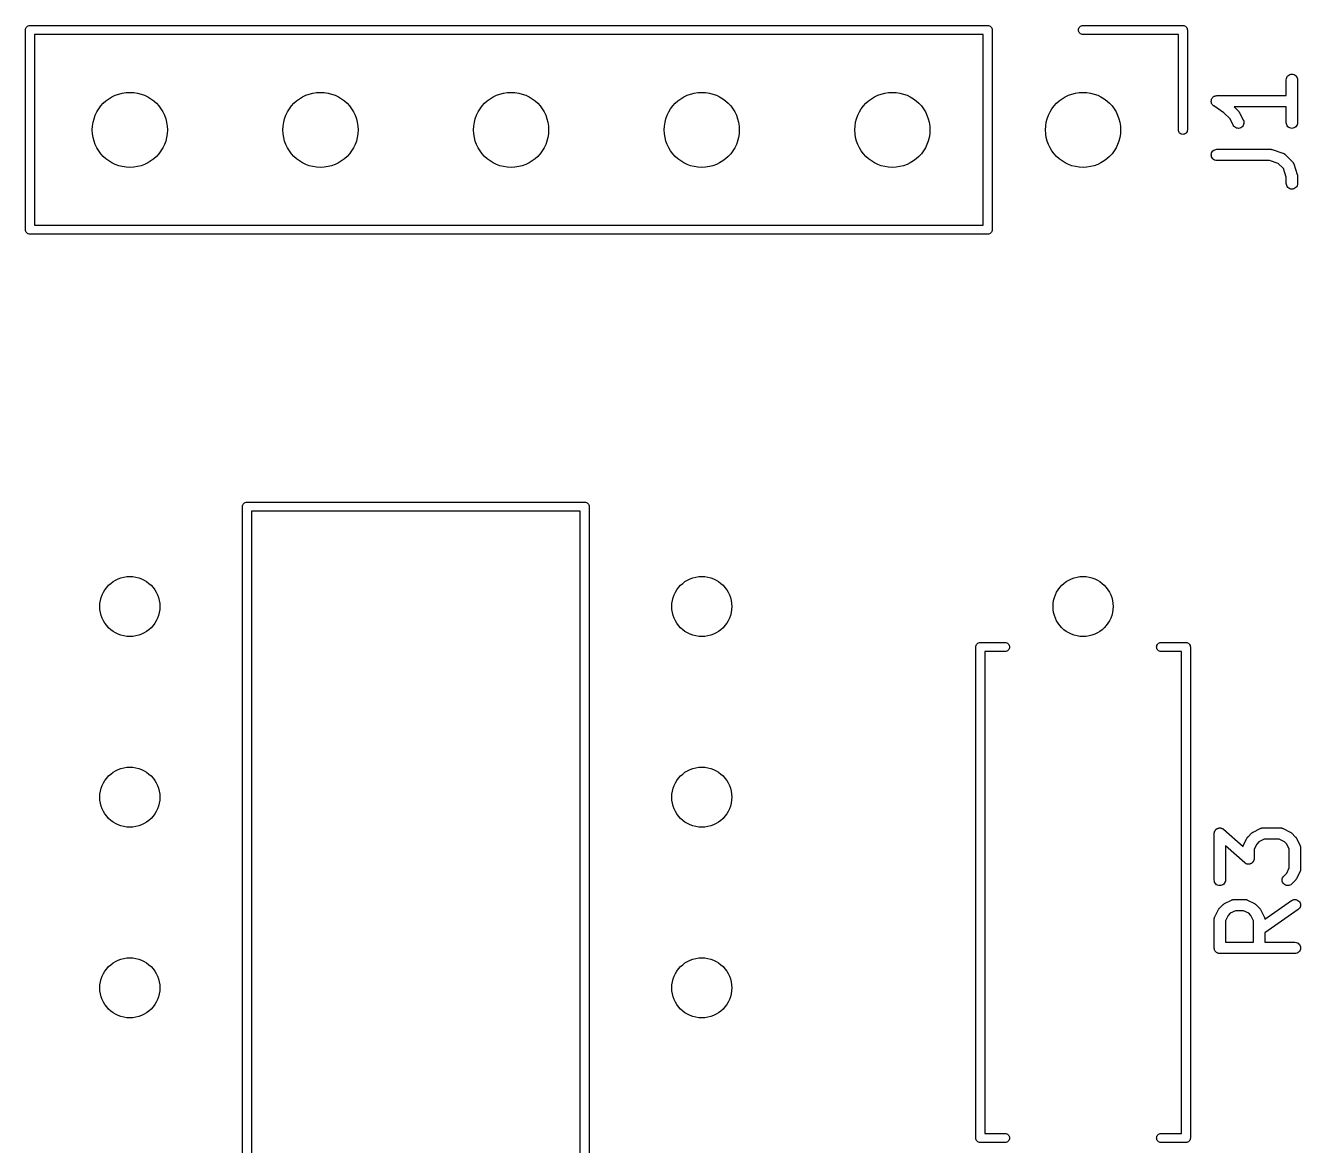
# Model space of a CAD drawing. Extents: x 93.9 to 128.9, y -118.8 to -92.
# Drawn here: x 93.86 to 110.85, y -108.78 to -93.86 of the extents above; entities that cross this region are included whole.
import ezdxf

# ---------------------------------------------------------------- set-up
doc = ezdxf.new("R2010")
doc.units = 0
doc.layers.add('BLACK', color=7, linetype='CONTINUOUS')

msp = doc.modelspace()

# ---------------------------------------------------------------- linework, layer by layer
at = {"layer": 'BLACK', "linetype": 'CONTINUOUS'}
for p, q in [((93.8597, -93.92), (93.8609, -93.9082)), ((93.86, -93.9229), (93.8597, -93.92)), ((93.86, -96.577), (93.86, -93.9229)), ((93.8609, -93.9082), (93.8643, -93.8969)), ((93.8643, -93.8969), (93.8699, -93.8865)), ((93.8699, -93.8865), (93.8774, -93.8774)), ((93.8774, -93.8774), (93.8865, -93.8699)), ((93.8865, -93.8699), (93.8969, -93.8643)), ((93.8969, -93.8643), (93.9082, -93.8609)), ((93.9082, -93.8609), (93.9171, -93.86)), ((93.9171, -93.86), (93.92, -93.8597)), ((93.92, -93.8597), (93.9229, -93.86)), ((93.9229, -93.86), (106.677, -93.86)), ((106.677, -93.86), (106.68, -93.8597)), ((106.68, -93.8597), (106.683, -93.86)), ((106.683, -93.86), (106.683, -93.86)), ((106.683, -93.86), (106.692, -93.8609)), ((106.692, -93.8609), (106.703, -93.8643)), ((106.703, -93.8643), (106.713, -93.8699)), ((106.713, -93.8699), (106.723, -93.8774)), ((106.723, -93.8774), (106.73, -93.8865)), ((106.73, -93.8865), (106.736, -93.8969)), ((106.736, -93.8969), (106.739, -93.9082)), ((106.739, -93.9082), (106.74, -93.92)), ((106.74, -93.92), (106.74, -93.9229)), ((106.74, -93.9229), (106.74, -96.5771)), ((107.89, -93.92), (107.891, -93.9082)), ((107.891, -93.9318), (107.89, -93.92)), ((107.891, -93.9082), (107.894, -93.8969)), ((107.894, -93.9431), (107.891, -93.9318)), ((107.894, -93.8969), (107.9, -93.8865)), ((107.9, -93.8865), (107.907, -93.8774)), ((107.907, -93.8774), (107.917, -93.8699)), ((107.917, -93.8699), (107.927, -93.8643)), ((107.927, -93.8643), (107.938, -93.8609)), ((107.938, -93.8609), (107.947, -93.86)), ((107.947, -93.86), (109.277, -93.86)), ((109.277, -93.86), (109.28, -93.8597)), ((109.28, -93.8597), (109.283, -93.86)), ((109.283, -93.86), (109.283, -93.86)), ((109.283, -93.86), (109.292, -93.8609)), ((109.292, -93.8609), (109.303, -93.8643)), ((109.303, -93.8643), (109.313, -93.8699)), ((109.313, -93.8699), (109.323, -93.8774)), ((109.323, -93.8774), (109.33, -93.8865)), ((109.33, -93.8865), (109.336, -93.8969)), ((109.336, -93.8969), (109.339, -93.9082)), ((109.339, -93.9082), (109.34, -93.92)), ((109.34, -93.92), (109.34, -93.9229)), ((109.34, -93.9229), (109.34, -95.2529)), ((93.98, -93.98), (93.98, -96.52)), ((106.62, -93.98), (93.98, -93.98)), ((106.62, -96.52), (106.62, -93.98)), ((107.9, -93.9535), (107.894, -93.9431)), ((107.907, -93.9626), (107.9, -93.9535)), ((107.917, -93.9701), (107.907, -93.9626)), ((107.927, -93.9757), (107.917, -93.9701)), ((107.938, -93.9791), (107.927, -93.9757)), ((107.947, -93.98), (107.938, -93.9791)), ((109.22, -93.98), (107.947, -93.98)), ((109.22, -95.2529), (109.22, -93.98)), ((110.657, -94.5823), (110.659, -94.5677)), ((110.657, -94.5833), (110.657, -94.5823)), ((110.657, -94.794), (110.657, -94.5833)), ((110.659, -94.5677), (110.663, -94.5538)), ((110.663, -94.5538), (110.67, -94.541)), ((110.67, -94.541), (110.68, -94.5297)), ((110.68, -94.5297), (110.691, -94.5206)), ((110.691, -94.5206), (110.704, -94.5138)), ((110.704, -94.5138), (110.718, -94.5097)), ((110.718, -94.5097), (110.733, -94.5083)), ((110.733, -94.5083), (110.747, -94.5099)), ((110.747, -94.5099), (110.761, -94.5142)), ((110.761, -94.5142), (110.774, -94.5212)), ((110.774, -94.5212), (110.786, -94.5305)), ((110.786, -94.5305), (110.795, -94.5418)), ((110.795, -94.5418), (110.802, -94.5548)), ((110.802, -94.5548), (110.806, -94.5688)), ((110.806, -94.5688), (110.807, -94.5833)), ((110.807, -94.5833), (110.807, -95.1548)), ((109.657, -94.8684), (109.658, -94.8613)), ((109.657, -94.8685), (109.657, -94.8684)), ((109.658, -94.8761), (109.657, -94.8685)), ((109.657, -94.8685), (109.657, -94.8685)), ((109.658, -94.8613), (109.659, -94.854)), ((109.659, -94.883), (109.658, -94.8761)), ((109.659, -94.8538), (109.661, -94.8468)), ((109.659, -94.8539), (109.659, -94.8538)), ((109.659, -94.854), (109.659, -94.8539)), ((109.659, -94.8831), (109.659, -94.883)), ((109.659, -94.883), (109.659, -94.883)), ((109.661, -94.8903), (109.659, -94.8831)), ((109.661, -94.8468), (109.663, -94.84)), ((109.663, -94.897), (109.661, -94.8903)), ((109.663, -94.8399), (109.667, -94.8333)), ((109.663, -94.84), (109.663, -94.8399)), ((109.663, -94.8399), (109.663, -94.8399)), ((109.663, -94.8971), (109.663, -94.897)), ((109.666, -94.9033), (109.663, -94.8971)), ((109.663, -94.8971), (109.663, -94.8971)), ((109.67, -94.91), (109.666, -94.9033)), ((109.667, -94.8333), (109.67, -94.8271)), ((109.67, -94.827), (109.675, -94.8214)), ((109.67, -94.8271), (109.67, -94.827)), ((109.67, -94.8271), (109.67, -94.8271)), ((109.67, -94.9101), (109.67, -94.91)), ((109.674, -94.9158), (109.67, -94.9101)), ((109.67, -94.9101), (109.67, -94.9101)), ((109.679, -94.9214), (109.674, -94.9158)), ((109.675, -94.8214), (109.68, -94.8158)), ((109.679, -94.9215), (109.679, -94.9214)), ((109.684, -94.9263), (109.679, -94.9215)), ((109.679, -94.9215), (109.679, -94.9215)), ((109.68, -94.8157), (109.685, -94.811)), ((109.68, -94.8158), (109.68, -94.8157)), ((109.68, -94.8158), (109.68, -94.8158)), ((109.69, -94.9309), (109.684, -94.9263)), ((109.685, -94.811), (109.691, -94.8066)), ((109.691, -94.9315), (109.69, -94.9309)), ((109.69, -94.9309), (109.69, -94.9309)), ((109.69, -94.9309), (109.69, -94.9309)), ((109.69, -94.9309), (109.69, -94.9309)), ((109.691, -94.8065), (109.698, -94.803)), ((109.691, -94.8066), (109.691, -94.8065)), ((109.691, -94.8066), (109.691, -94.8066)), ((109.827, -95.0226), (109.691, -94.9315)), ((109.698, -94.803), (109.704, -94.7997)), ((109.704, -94.7997), (109.711, -94.7976)), ((109.704, -94.7997), (109.704, -94.7997)), ((109.704, -94.7997), (109.704, -94.7997)), ((109.711, -94.7976), (109.718, -94.7955)), ((109.718, -94.7955), (109.725, -94.7947)), ((109.718, -94.7955), (109.718, -94.7955)), ((109.718, -94.7955), (109.718, -94.7955)), ((109.725, -94.7947), (109.732, -94.794)), ((109.732, -94.794), (110.657, -94.794)), ((110.657, -94.944), (109.961, -94.944)), ((109.961, -94.944), (110.024, -95.0065)), ((110.657, -95.1548), (110.657, -94.944)), ((109.909, -95.1039), (109.827, -95.0226)), ((109.951, -95.1883), (109.909, -95.1039)), ((110.024, -95.0065), (110.024, -95.0072)), ((110.024, -95.0072), (110.027, -95.0105)), ((110.027, -95.0105), (110.03, -95.0136)), ((110.03, -95.0136), (110.031, -95.0162)), ((110.031, -95.0162), (110.033, -95.0187)), ((110.033, -95.0187), (110.035, -95.0224)), ((110.035, -95.0224), (110.038, -95.026)), ((110.038, -95.026), (110.085, -95.1212)), ((110.085, -95.1212), (110.086, -95.1222)), ((110.086, -95.1222), (110.091, -95.1359)), ((109.221, -95.2618), (109.22, -95.2529)), ((109.224, -95.2731), (109.221, -95.2618)), ((109.23, -95.2835), (109.224, -95.2731)), ((109.237, -95.2926), (109.23, -95.2835)), ((109.247, -95.3001), (109.237, -95.2926)), ((109.323, -95.2926), (109.313, -95.3001)), ((109.33, -95.2835), (109.323, -95.2926)), ((109.336, -95.2731), (109.33, -95.2835)), ((109.339, -95.2618), (109.336, -95.2731)), ((109.34, -95.2529), (109.339, -95.2618)), ((109.959, -95.2007), (109.951, -95.1883)), ((109.969, -95.2113), (109.959, -95.2007)), ((109.981, -95.2198), (109.969, -95.2113)), ((109.994, -95.2258), (109.981, -95.2198)), ((110.008, -95.2291), (109.994, -95.2258)), ((110.023, -95.2296), (110.008, -95.2291)), ((110.037, -95.2272), (110.023, -95.2296)), ((110.051, -95.2221), (110.037, -95.2272)), ((110.064, -95.2144), (110.051, -95.2221)), ((110.074, -95.2044), (110.064, -95.2144)), ((110.083, -95.1925), (110.074, -95.2044)), ((110.089, -95.1792), (110.083, -95.1925)), ((110.092, -95.165), (110.089, -95.1792)), ((110.091, -95.1359), (110.093, -95.1504)), ((110.093, -95.1504), (110.092, -95.165)), ((110.659, -95.1693), (110.657, -95.1548)), ((110.663, -95.1833), (110.659, -95.1693)), ((110.67, -95.1963), (110.663, -95.1833)), ((110.679, -95.2076), (110.67, -95.1963)), ((110.69, -95.2169), (110.679, -95.2076)), ((110.703, -95.2239), (110.69, -95.2169)), ((110.717, -95.2282), (110.703, -95.2239)), ((110.732, -95.2298), (110.717, -95.2282)), ((110.746, -95.2284), (110.732, -95.2298)), ((110.76, -95.2243), (110.746, -95.2284)), ((110.773, -95.2175), (110.76, -95.2243)), ((110.785, -95.2083), (110.773, -95.2175)), ((110.794, -95.1971), (110.785, -95.2083)), ((110.801, -95.1843), (110.794, -95.1971)), ((110.806, -95.1704), (110.801, -95.1843)), ((110.807, -95.1558), (110.806, -95.1704)), ((110.807, -95.1548), (110.807, -95.1558)), ((109.257, -95.3057), (109.247, -95.3001)), ((109.268, -95.3091), (109.257, -95.3057)), ((109.28, -95.3103), (109.268, -95.3091)), ((109.292, -95.3091), (109.28, -95.3103)), ((109.303, -95.3057), (109.292, -95.3091)), ((109.313, -95.3001), (109.303, -95.3057)), ((109.657, -95.5828), (109.659, -95.5683)), ((109.659, -95.5974), (109.657, -95.5828)), ((109.659, -95.5683), (109.663, -95.5543)), ((109.663, -95.6114), (109.659, -95.5974)), ((109.663, -95.5543), (109.67, -95.5414)), ((109.67, -95.6244), (109.663, -95.6114)), ((109.67, -95.5414), (109.68, -95.5301)), ((109.679, -95.6358), (109.67, -95.6244)), ((109.69, -95.6452), (109.679, -95.6358)), ((109.68, -95.5301), (109.691, -95.5209)), ((109.691, -95.5209), (109.704, -95.514)), ((109.704, -95.514), (109.718, -95.5098)), ((109.718, -95.5098), (109.732, -95.5083)), ((109.732, -95.5083), (110.447, -95.5083)), ((110.447, -95.5083), (110.448, -95.5083)), ((110.448, -95.5083), (110.452, -95.5088)), ((110.452, -95.5088), (110.456, -95.5089)), ((110.456, -95.5089), (110.459, -95.5096)), ((110.459, -95.5096), (110.462, -95.51)), ((110.462, -95.51), (110.466, -95.5112)), ((110.466, -95.5112), (110.47, -95.5122)), ((110.47, -95.5122), (110.613, -95.5598)), ((110.613, -95.5598), (110.614, -95.5601)), ((110.614, -95.5601), (110.616, -95.5611)), ((110.616, -95.5611), (110.618, -95.5617)), ((110.618, -95.5617), (110.623, -95.5641)), ((110.623, -95.5641), (110.628, -95.5663)), ((110.628, -95.5663), (110.629, -95.5676)), ((110.629, -95.5676), (110.631, -95.5686)), ((110.631, -95.5686), (110.635, -95.5719)), ((110.635, -95.5719), (110.639, -95.5749)), ((110.639, -95.5749), (110.641, -95.5765)), ((110.641, -95.5765), (110.643, -95.5779)), ((110.643, -95.5779), (110.738, -95.6732)), ((109.703, -95.6523), (109.69, -95.6452)), ((109.717, -95.6567), (109.703, -95.6523)), ((109.731, -95.6583), (109.717, -95.6567)), ((109.732, -95.6583), (109.731, -95.6583)), ((110.434, -95.6583), (109.732, -95.6583)), ((110.549, -95.6965), (110.434, -95.6583)), ((110.619, -95.7667), (110.549, -95.6965)), ((110.657, -95.8812), (110.619, -95.7667)), ((110.738, -95.6732), (110.739, -95.6739)), ((110.739, -95.6739), (110.74, -95.6756)), ((110.74, -95.6756), (110.742, -95.6771)), ((110.742, -95.6771), (110.744, -95.6813)), ((110.744, -95.6813), (110.748, -95.6853)), ((110.748, -95.6853), (110.749, -95.6873)), ((110.749, -95.6873), (110.75, -95.6891)), ((110.75, -95.6891), (110.752, -95.6938)), ((110.752, -95.6938), (110.754, -95.6983)), ((110.754, -95.6983), (110.755, -95.7005)), ((110.755, -95.7005), (110.756, -95.7025)), ((110.756, -95.7025), (110.804, -95.8453)), ((110.657, -95.9643), (110.657, -95.8812)), ((110.659, -95.9789), (110.657, -95.9643)), ((110.804, -95.8453), (110.804, -95.8463)), ((110.804, -95.8463), (110.805, -95.8504)), ((110.805, -95.8504), (110.806, -95.8545)), ((110.806, -95.8545), (110.806, -95.8576)), ((110.806, -95.8576), (110.807, -95.8606)), ((110.807, -95.9653), (110.806, -95.9799)), ((110.807, -95.8606), (110.807, -95.8648)), ((110.807, -95.8648), (110.807, -95.869)), ((110.807, -95.869), (110.807, -95.9643)), ((110.807, -95.9643), (110.807, -95.9653)), ((110.663, -95.9929), (110.659, -95.9789)), ((110.67, -96.0058), (110.663, -95.9929)), ((110.679, -96.0171), (110.67, -96.0058)), ((110.69, -96.0265), (110.679, -96.0171)), ((110.703, -96.0334), (110.69, -96.0265)), ((110.717, -96.0378), (110.703, -96.0334)), ((110.732, -96.0393), (110.717, -96.0378)), ((110.746, -96.038), (110.732, -96.0393)), ((110.76, -96.0338), (110.746, -96.038)), ((110.773, -96.027), (110.76, -96.0338)), ((110.785, -96.0179), (110.773, -96.027)), ((110.794, -96.0067), (110.785, -96.0179)), ((110.801, -95.9938), (110.794, -96.0067)), ((110.806, -95.9799), (110.801, -95.9938)), ((93.8597, -96.58), (93.86, -96.577)), ((93.8609, -96.5918), (93.8597, -96.58)), ((93.8643, -96.6031), (93.8609, -96.5918)), ((93.8699, -96.6135), (93.8643, -96.6031)), ((93.8774, -96.6226), (93.8699, -96.6135)), ((93.8865, -96.6301), (93.8774, -96.6226)), ((93.8969, -96.6357), (93.8865, -96.6301)), ((93.9082, -96.6391), (93.8969, -96.6357)), ((93.9171, -96.64), (93.9082, -96.6391)), ((93.92, -96.6403), (93.9171, -96.64)), ((93.9171, -96.64), (93.9171, -96.64)), ((93.9229, -96.64), (93.92, -96.6403)), ((106.677, -96.64), (93.9229, -96.64)), ((93.98, -96.52), (106.62, -96.52)), ((106.68, -96.6403), (106.677, -96.64)), ((106.692, -96.6391), (106.68, -96.6403)), ((106.703, -96.6357), (106.692, -96.6391)), ((106.713, -96.6301), (106.703, -96.6357)), ((106.723, -96.6226), (106.713, -96.6301)), ((106.73, -96.6135), (106.723, -96.6226)), ((106.736, -96.6031), (106.73, -96.6135)), ((106.739, -96.5918), (106.736, -96.6031)), ((106.74, -96.5829), (106.739, -96.5918)), ((106.74, -96.5771), (106.74, -96.58)), ((106.74, -96.58), (106.74, -96.5829)), ((96.7674, -100.227), (96.7765, -100.22)), ((96.7765, -100.22), (96.7869, -100.214)), ((96.7869, -100.214), (96.7982, -100.211)), ((96.7982, -100.211), (96.8071, -100.21)), ((96.8071, -100.21), (96.81, -100.21)), ((96.81, -100.21), (96.8129, -100.21)), ((96.8129, -100.21), (101.307, -100.21)), ((101.307, -100.21), (101.31, -100.21)), ((101.31, -100.21), (101.313, -100.21)), ((101.313, -100.21), (101.322, -100.211)), ((101.322, -100.211), (101.333, -100.214)), ((101.333, -100.214), (101.343, -100.22)), ((101.343, -100.22), (101.353, -100.227)), ((96.7497, -100.27), (96.7509, -100.258)), ((96.75, -100.273), (96.7497, -100.27)), ((96.75, -110.547), (96.75, -100.273)), ((96.7509, -100.258), (96.7543, -100.247)), ((96.7543, -100.247), (96.7599, -100.237)), ((96.7599, -100.237), (96.7674, -100.227)), ((96.87, -100.33), (96.87, -110.49)), ((101.25, -100.33), (96.87, -100.33)), ((101.25, -110.49), (101.25, -100.33)), ((101.353, -100.227), (101.36, -100.237)), ((101.36, -100.237), (101.366, -100.247)), ((101.366, -100.247), (101.369, -100.258)), ((101.369, -100.258), (101.37, -100.27)), ((101.37, -100.27), (101.37, -100.273)), ((101.37, -100.273), (101.37, -110.547)), ((106.537, -102.097), (106.547, -102.09)), ((106.547, -102.09), (106.557, -102.084)), ((106.557, -102.084), (106.568, -102.081)), ((106.568, -102.081), (106.577, -102.08)), ((106.577, -102.08), (106.58, -102.08)), ((106.58, -102.08), (106.583, -102.08)), ((106.583, -102.08), (106.913, -102.08)), ((106.913, -102.08), (106.922, -102.081)), ((106.922, -102.081), (106.933, -102.084)), ((106.933, -102.084), (106.943, -102.09)), ((106.943, -102.09), (106.953, -102.097)), ((108.947, -102.097), (108.957, -102.09)), ((108.957, -102.09), (108.967, -102.084)), ((108.967, -102.084), (108.978, -102.081)), ((108.978, -102.081), (108.987, -102.08)), ((108.987, -102.08), (109.317, -102.08)), ((109.317, -102.08), (109.32, -102.08)), ((109.32, -102.08), (109.323, -102.08)), ((109.323, -102.08), (109.323, -102.08)), ((109.323, -102.08), (109.332, -102.081)), ((109.332, -102.081), (109.343, -102.084)), ((109.343, -102.084), (109.353, -102.09)), ((109.353, -102.09), (109.363, -102.097)), ((106.52, -102.14), (106.521, -102.128)), ((106.52, -102.143), (106.52, -102.14)), ((106.52, -108.677), (106.52, -102.143)), ((106.521, -102.128), (106.524, -102.117)), ((106.524, -102.117), (106.53, -102.107)), ((106.53, -102.107), (106.537, -102.097)), ((106.913, -102.2), (106.64, -102.2)), ((106.64, -102.2), (106.64, -108.62)), ((106.922, -102.199), (106.913, -102.2)), ((106.933, -102.196), (106.922, -102.199)), ((106.943, -102.19), (106.933, -102.196)), ((106.953, -102.183), (106.943, -102.19)), ((106.953, -102.097), (106.96, -102.107)), ((106.96, -102.173), (106.953, -102.183)), ((106.96, -102.107), (106.966, -102.117)), ((106.966, -102.163), (106.96, -102.173)), ((106.966, -102.117), (106.969, -102.128)), ((106.969, -102.152), (106.966, -102.163)), ((106.969, -102.128), (106.97, -102.14)), ((106.97, -102.14), (106.969, -102.152)), ((108.93, -102.14), (108.931, -102.128)), ((108.931, -102.152), (108.93, -102.14)), ((108.931, -102.128), (108.934, -102.117)), ((108.934, -102.163), (108.931, -102.152)), ((108.934, -102.117), (108.94, -102.107)), ((108.94, -102.173), (108.934, -102.163)), ((108.94, -102.107), (108.947, -102.097)), ((108.947, -102.183), (108.94, -102.173)), ((108.957, -102.19), (108.947, -102.183)), ((108.967, -102.196), (108.957, -102.19)), ((108.978, -102.199), (108.967, -102.196)), ((108.987, -102.2), (108.978, -102.199)), ((109.26, -102.2), (108.987, -102.2)), ((109.26, -108.62), (109.26, -102.2)), ((109.363, -102.097), (109.37, -102.107)), ((109.37, -102.107), (109.376, -102.117)), ((109.376, -102.117), (109.379, -102.128)), ((109.379, -102.128), (109.38, -102.14)), ((109.38, -102.14), (109.38, -102.143)), ((109.38, -102.143), (109.38, -108.677)), ((109.697, -104.623), (109.698, -104.619)), ((109.697, -104.624), (109.697, -104.623)), ((109.697, -105.243), (109.697, -104.624)), ((109.698, -104.614), (109.699, -104.611)), ((109.698, -104.619), (109.698, -104.614)), ((109.699, -104.609), (109.7, -104.604)), ((109.699, -104.611), (109.699, -104.609)), ((109.7, -104.604), (109.702, -104.6)), ((109.702, -104.6), (109.703, -104.597)), ((109.703, -104.595), (109.706, -104.591)), ((109.703, -104.597), (109.703, -104.595)), ((109.706, -104.591), (109.708, -104.586)), ((109.708, -104.586), (109.709, -104.584)), ((109.709, -104.584), (109.71, -104.582)), ((109.71, -104.582), (109.714, -104.578)), ((109.714, -104.578), (109.716, -104.575)), ((109.716, -104.575), (109.718, -104.573)), ((109.718, -104.573), (109.72, -104.571)), ((109.72, -104.571), (109.724, -104.568)), ((109.724, -104.568), (109.727, -104.565)), ((109.727, -104.565), (109.729, -104.563)), ((109.729, -104.563), (109.731, -104.562)), ((109.731, -104.562), (109.735, -104.559)), ((109.735, -104.559), (109.739, -104.557)), ((109.739, -104.557), (109.742, -104.556)), ((109.742, -104.556), (109.744, -104.555)), ((109.744, -104.555), (109.749, -104.553)), ((109.749, -104.553), (109.753, -104.552)), ((109.753, -104.552), (109.756, -104.551)), ((109.756, -104.551), (109.758, -104.551)), ((109.758, -104.551), (109.763, -104.55)), ((109.763, -104.55), (109.768, -104.549)), ((109.768, -104.549), (109.77, -104.55)), ((109.77, -104.55), (109.773, -104.549)), ((109.773, -104.549), (109.778, -104.55)), ((109.778, -104.55), (109.782, -104.55)), ((109.782, -104.55), (109.785, -104.551)), ((109.785, -104.551), (109.787, -104.551)), ((109.787, -104.551), (109.792, -104.552)), ((109.792, -104.552), (109.797, -104.553)), ((109.797, -104.553), (109.799, -104.554)), ((109.799, -104.554), (109.801, -104.555)), ((109.801, -104.555), (109.806, -104.557)), ((109.806, -104.557), (109.81, -104.559)), ((109.81, -104.559), (109.812, -104.561)), ((109.812, -104.561), (109.814, -104.562)), ((109.814, -104.562), (109.818, -104.565)), ((109.818, -104.565), (109.822, -104.568)), ((109.822, -104.568), (110.081, -104.795)), ((110.148, -104.666), (110.196, -104.619)), ((110.196, -104.618), (110.2, -104.616)), ((110.196, -104.619), (110.196, -104.618)), ((110.2, -104.616), (110.203, -104.613)), ((110.203, -104.613), (110.205, -104.611)), ((110.205, -104.611), (110.208, -104.609)), ((110.208, -104.609), (110.211, -104.607)), ((110.211, -104.607), (110.215, -104.605)), ((110.215, -104.605), (110.31, -104.557)), ((110.31, -104.557), (110.311, -104.557)), ((110.311, -104.557), (110.313, -104.556)), ((110.313, -104.556), (110.315, -104.555)), ((110.315, -104.555), (110.32, -104.553)), ((110.32, -104.553), (110.325, -104.552)), ((110.325, -104.552), (110.327, -104.551)), ((110.327, -104.551), (110.329, -104.551)), ((110.329, -104.551), (110.334, -104.55)), ((110.334, -104.55), (110.339, -104.549)), ((110.339, -104.549), (110.342, -104.549)), ((110.342, -104.549), (110.344, -104.549)), ((110.344, -104.549), (110.582, -104.549)), ((110.582, -104.549), (110.583, -104.549)), ((110.583, -104.549), (110.585, -104.55)), ((110.585, -104.55), (110.587, -104.549)), ((110.587, -104.549), (110.592, -104.55)), ((110.592, -104.55), (110.597, -104.551)), ((110.597, -104.551), (110.6, -104.552)), ((110.6, -104.552), (110.602, -104.552)), ((110.602, -104.552), (110.607, -104.554)), ((110.607, -104.554), (110.611, -104.555)), ((110.611, -104.555), (110.613, -104.556)), ((110.613, -104.556), (110.615, -104.557)), ((110.615, -104.557), (110.711, -104.605)), ((110.711, -104.605), (110.712, -104.605)), ((110.712, -104.605), (110.715, -104.608)), ((110.715, -104.608), (110.719, -104.61)), ((110.719, -104.61), (110.721, -104.612)), ((110.721, -104.612), (110.724, -104.613)), ((110.724, -104.613), (110.727, -104.616)), ((110.727, -104.616), (110.73, -104.619)), ((110.73, -104.619), (110.778, -104.666)), ((110.104, -105.014), (109.847, -104.79)), ((109.847, -104.79), (109.847, -105.243)), ((110.081, -104.795), (110.083, -104.79)), ((110.083, -104.79), (110.084, -104.785)), ((110.084, -104.785), (110.085, -104.783)), ((110.085, -104.783), (110.086, -104.781)), ((110.086, -104.781), (110.134, -104.686)), ((110.134, -104.685), (110.137, -104.682)), ((110.134, -104.686), (110.134, -104.685)), ((110.137, -104.682), (110.139, -104.678)), ((110.139, -104.678), (110.141, -104.675)), ((110.141, -104.675), (110.142, -104.673)), ((110.142, -104.673), (110.145, -104.67)), ((110.145, -104.67), (110.148, -104.666)), ((110.263, -104.764), (110.228, -104.832)), ((110.293, -104.734), (110.263, -104.764)), ((110.362, -104.699), (110.293, -104.734)), ((110.564, -104.699), (110.362, -104.699)), ((110.633, -104.734), (110.564, -104.699)), ((110.663, -104.764), (110.633, -104.734)), ((110.697, -104.832), (110.663, -104.764)), ((110.778, -104.666), (110.779, -104.667)), ((110.779, -104.667), (110.781, -104.671)), ((110.781, -104.671), (110.784, -104.674)), ((110.784, -104.674), (110.786, -104.676)), ((110.786, -104.676), (110.788, -104.679)), ((110.788, -104.679), (110.79, -104.682)), ((110.79, -104.682), (110.792, -104.686)), ((110.792, -104.686), (110.839, -104.781)), ((110.839, -104.781), (110.84, -104.782)), ((110.84, -104.782), (110.841, -104.784)), ((110.841, -104.784), (110.842, -104.786)), ((110.842, -104.786), (110.843, -104.791)), ((110.843, -104.791), (110.845, -104.796)), ((110.845, -104.796), (110.845, -104.798)), ((110.845, -104.798), (110.846, -104.8)), ((110.846, -104.8), (110.846, -104.805)), ((110.846, -104.805), (110.847, -104.81)), ((110.847, -104.81), (110.847, -104.813)), ((110.225, -104.978), (110.224, -104.982)), ((110.227, -104.973), (110.225, -104.978)), ((110.228, -104.968), (110.227, -104.971)), ((110.227, -104.971), (110.227, -104.973)), ((110.228, -104.832), (110.228, -104.958)), ((110.228, -104.958), (110.228, -104.959)), ((110.228, -104.959), (110.228, -104.963)), ((110.228, -104.963), (110.228, -104.968)), ((110.697, -105.083), (110.697, -104.832)), ((110.847, -104.813), (110.847, -104.815)), ((110.847, -104.815), (110.847, -105.1)), ((110.108, -105.017), (110.104, -105.014)), ((110.111, -105.02), (110.108, -105.017)), ((110.114, -105.021), (110.111, -105.02)), ((110.116, -105.023), (110.114, -105.021)), ((110.12, -105.025), (110.116, -105.023)), ((110.124, -105.027), (110.12, -105.025)), ((110.127, -105.028), (110.124, -105.027)), ((110.129, -105.029), (110.127, -105.028)), ((110.134, -105.03), (110.129, -105.029)), ((110.138, -105.031), (110.134, -105.03)), ((110.141, -105.031), (110.138, -105.031)), ((110.143, -105.032), (110.141, -105.031)), ((110.148, -105.032), (110.143, -105.032)), ((110.153, -105.033), (110.148, -105.032)), ((110.155, -105.032), (110.153, -105.033)), ((110.158, -105.032), (110.155, -105.032)), ((110.163, -105.032), (110.158, -105.032)), ((110.167, -105.031), (110.163, -105.032)), ((110.17, -105.031), (110.167, -105.031)), ((110.173, -105.03), (110.17, -105.031)), ((110.177, -105.028), (110.173, -105.03)), ((110.181, -105.027), (110.177, -105.028)), ((110.184, -105.026), (110.181, -105.027)), ((110.186, -105.025), (110.184, -105.026)), ((110.19, -105.023), (110.186, -105.025)), ((110.194, -105.02), (110.19, -105.023)), ((110.196, -105.019), (110.194, -105.02)), ((110.199, -105.017), (110.196, -105.019)), ((110.202, -105.014), (110.199, -105.017)), ((110.206, -105.011), (110.202, -105.014)), ((110.208, -105.009), (110.206, -105.011)), ((110.209, -105.007), (110.208, -105.009)), ((110.212, -105.004), (110.209, -105.007)), ((110.215, -105), (110.212, -105.004)), ((110.216, -104.998), (110.215, -105)), ((110.218, -104.996), (110.216, -104.998)), ((110.22, -104.991), (110.218, -104.996)), ((110.222, -104.987), (110.22, -104.991)), ((110.223, -104.985), (110.222, -104.987)), ((110.224, -104.982), (110.223, -104.985)), ((110.624, -105.19), (110.663, -105.151)), ((110.663, -105.151), (110.697, -105.083)), ((110.839, -105.134), (110.792, -105.229)), ((110.84, -105.132), (110.839, -105.134)), ((110.841, -105.13), (110.84, -105.132)), ((110.843, -105.125), (110.841, -105.13)), ((110.845, -105.12), (110.843, -105.125)), ((110.846, -105.116), (110.845, -105.118)), ((110.845, -105.118), (110.845, -105.12)), ((110.847, -105.106), (110.846, -105.111)), ((110.846, -105.111), (110.846, -105.116)), ((110.847, -105.1), (110.847, -105.102)), ((110.847, -105.102), (110.847, -105.104)), ((110.847, -105.104), (110.847, -105.106)), ((109.699, -105.258), (109.697, -105.243)), ((109.703, -105.272), (109.699, -105.258)), ((109.71, -105.285), (109.703, -105.272)), ((109.719, -105.296), (109.71, -105.285)), ((109.73, -105.306), (109.719, -105.296)), ((109.743, -105.312), (109.73, -105.306)), ((109.757, -105.317), (109.743, -105.312)), ((109.772, -105.318), (109.757, -105.317)), ((109.786, -105.317), (109.772, -105.318)), ((109.8, -105.313), (109.786, -105.317)), ((109.813, -105.306), (109.8, -105.313)), ((109.825, -105.297), (109.813, -105.306)), ((109.834, -105.286), (109.825, -105.297)), ((109.841, -105.273), (109.834, -105.286)), ((109.846, -105.259), (109.841, -105.273)), ((109.847, -105.244), (109.846, -105.259)), ((109.847, -105.243), (109.847, -105.244)), ((110.602, -105.243), (110.604, -105.229)), ((110.604, -105.258), (110.602, -105.243)), ((110.604, -105.229), (110.608, -105.215)), ((110.608, -105.272), (110.604, -105.258)), ((110.608, -105.215), (110.615, -105.202)), ((110.615, -105.285), (110.608, -105.272)), ((110.615, -105.202), (110.624, -105.19)), ((110.624, -105.296), (110.615, -105.285)), ((110.635, -105.305), (110.624, -105.296)), ((110.648, -105.312), (110.635, -105.305)), ((110.662, -105.317), (110.648, -105.312)), ((110.676, -105.318), (110.662, -105.317)), ((110.691, -105.317), (110.676, -105.318)), ((110.705, -105.313), (110.691, -105.317)), ((110.718, -105.306), (110.705, -105.313)), ((110.729, -105.297), (110.718, -105.306)), ((110.73, -105.296), (110.729, -105.297)), ((110.778, -105.249), (110.73, -105.296)), ((110.78, -105.245), (110.778, -105.249)), ((110.783, -105.242), (110.78, -105.245)), ((110.785, -105.24), (110.783, -105.242)), ((110.787, -105.237), (110.785, -105.24)), ((110.789, -105.234), (110.787, -105.237)), ((110.791, -105.23), (110.789, -105.234)), ((110.792, -105.229), (110.791, -105.23)), ((109.705, -105.734), (109.753, -105.638)), ((109.753, -105.637), (109.756, -105.634)), ((109.753, -105.638), (109.753, -105.637)), ((109.756, -105.634), (109.758, -105.63)), ((109.758, -105.63), (109.76, -105.628)), ((109.76, -105.628), (109.761, -105.625)), ((109.761, -105.625), (109.764, -105.622)), ((109.764, -105.622), (109.767, -105.619)), ((109.767, -105.619), (109.815, -105.571)), ((109.815, -105.571), (109.819, -105.568)), ((109.815, -105.571), (109.815, -105.571)), ((109.819, -105.568), (109.822, -105.565)), ((109.822, -105.565), (109.824, -105.563)), ((109.824, -105.563), (109.827, -105.561)), ((109.827, -105.561), (109.831, -105.559)), ((109.831, -105.559), (109.834, -105.557)), ((109.834, -105.557), (109.929, -105.51)), ((109.981, -105.652), (109.912, -105.686)), ((109.929, -105.51), (109.93, -105.509)), ((109.93, -105.509), (109.932, -105.508)), ((109.932, -105.508), (109.934, -105.507)), ((109.934, -105.507), (109.939, -105.506)), ((109.939, -105.506), (109.944, -105.504)), ((109.944, -105.504), (109.946, -105.504)), ((109.946, -105.504), (109.948, -105.503)), ((109.948, -105.503), (109.953, -105.503)), ((109.953, -105.503), (109.958, -105.502)), ((109.958, -105.502), (109.961, -105.502)), ((109.961, -105.502), (109.963, -105.502)), ((109.963, -105.502), (110.106, -105.502)), ((110.088, -105.652), (109.981, -105.652)), ((110.157, -105.686), (110.088, -105.652)), ((110.106, -105.502), (110.107, -105.502)), ((110.107, -105.502), (110.109, -105.502)), ((110.109, -105.502), (110.111, -105.502)), ((110.111, -105.502), (110.116, -105.503)), ((110.116, -105.503), (110.121, -105.503)), ((110.121, -105.503), (110.123, -105.504)), ((110.123, -105.504), (110.126, -105.504)), ((110.126, -105.504), (110.13, -105.506)), ((110.13, -105.506), (110.135, -105.508)), ((110.135, -105.508), (110.137, -105.509)), ((110.137, -105.509), (110.139, -105.51)), ((110.139, -105.51), (110.234, -105.557)), ((110.234, -105.557), (110.235, -105.558)), ((110.235, -105.558), (110.239, -105.56)), ((110.239, -105.56), (110.243, -105.562)), ((110.243, -105.562), (110.245, -105.564)), ((110.245, -105.564), (110.248, -105.566)), ((110.248, -105.566), (110.251, -105.569)), ((110.251, -105.569), (110.254, -105.571)), ((110.254, -105.571), (110.302, -105.619)), ((110.302, -105.619), (110.302, -105.62)), ((110.302, -105.62), (110.305, -105.623)), ((110.305, -105.623), (110.308, -105.626)), ((110.308, -105.626), (110.31, -105.629)), ((110.31, -105.629), (110.311, -105.631)), ((110.311, -105.631), (110.313, -105.635)), ((110.313, -105.635), (110.316, -105.638)), ((110.316, -105.638), (110.363, -105.734)), ((110.371, -105.766), (110.729, -105.515)), ((110.815, -105.638), (110.371, -105.949)), ((110.729, -105.515), (110.73, -105.515)), ((110.73, -105.515), (110.743, -105.508)), ((110.743, -105.508), (110.757, -105.503)), ((110.757, -105.503), (110.772, -105.502)), ((110.772, -105.502), (110.786, -105.503)), ((110.786, -105.503), (110.8, -105.507)), ((110.8, -105.507), (110.813, -105.514)), ((110.813, -105.514), (110.825, -105.523)), ((110.827, -105.629), (110.815, -105.638)), ((110.825, -105.523), (110.834, -105.534)), ((110.836, -105.617), (110.827, -105.629)), ((110.834, -105.534), (110.841, -105.547)), ((110.842, -105.604), (110.836, -105.617)), ((110.841, -105.547), (110.846, -105.561)), ((110.846, -105.59), (110.842, -105.604)), ((110.846, -105.561), (110.847, -105.575)), ((110.847, -105.575), (110.846, -105.59)), ((109.697, -105.766), (109.698, -105.764)), ((109.697, -105.767), (109.697, -105.766)), ((109.697, -106.148), (109.697, -105.767)), ((109.698, -105.757), (109.699, -105.752)), ((109.698, -105.762), (109.698, -105.757)), ((109.698, -105.764), (109.698, -105.762)), ((109.699, -105.752), (109.7, -105.749)), ((109.7, -105.747), (109.702, -105.742)), ((109.7, -105.749), (109.7, -105.747)), ((109.702, -105.742), (109.703, -105.738)), ((109.703, -105.738), (109.705, -105.736)), ((109.705, -105.736), (109.705, -105.734)), ((109.882, -105.716), (109.847, -105.785)), ((109.847, -105.785), (109.847, -106.073)), ((109.912, -105.686), (109.882, -105.716)), ((110.187, -105.716), (110.157, -105.686)), ((110.221, -105.785), (110.187, -105.716)), ((110.221, -106.073), (110.221, -105.785)), ((110.363, -105.734), (110.364, -105.735)), ((110.364, -105.735), (110.364, -105.737)), ((110.364, -105.737), (110.366, -105.739)), ((110.366, -105.739), (110.367, -105.743)), ((110.367, -105.743), (110.369, -105.748)), ((110.369, -105.748), (110.369, -105.75)), ((110.369, -105.75), (110.37, -105.753)), ((110.37, -105.753), (110.37, -105.758)), ((110.37, -105.758), (110.371, -105.763)), ((110.371, -105.763), (110.371, -105.765)), ((110.371, -105.765), (110.371, -105.766)), ((110.371, -105.949), (110.371, -106.073)), ((109.698, -106.155), (109.697, -106.148)), ((109.699, -106.162), (109.698, -106.155)), ((109.699, -106.163), (109.699, -106.162)), ((109.699, -106.162), (109.699, -106.162)), ((109.701, -106.169), (109.699, -106.163)), ((109.703, -106.176), (109.701, -106.169)), ((109.847, -106.073), (110.221, -106.073)), ((110.371, -106.073), (110.772, -106.073)), ((110.772, -106.073), (110.773, -106.073)), ((110.773, -106.073), (110.788, -106.075)), ((110.788, -106.075), (110.802, -106.079)), ((110.802, -106.079), (110.815, -106.086)), ((110.815, -106.086), (110.826, -106.096)), ((110.826, -106.096), (110.835, -106.107)), ((110.835, -106.107), (110.842, -106.12)), ((110.842, -106.12), (110.846, -106.134)), ((110.846, -106.163), (110.842, -106.177)), ((110.846, -106.134), (110.847, -106.149)), ((110.847, -106.149), (110.846, -106.163)), ((109.703, -106.177), (109.703, -106.176)), ((109.703, -106.176), (109.703, -106.176)), ((109.706, -106.183), (109.703, -106.177)), ((109.71, -106.189), (109.706, -106.183)), ((109.71, -106.19), (109.71, -106.189)), ((109.71, -106.189), (109.71, -106.189)), ((109.714, -106.195), (109.71, -106.19)), ((109.719, -106.201), (109.714, -106.195)), ((109.725, -106.205), (109.719, -106.201)), ((109.719, -106.201), (109.719, -106.201)), ((109.719, -106.201), (109.719, -106.201)), ((109.73, -106.21), (109.725, -106.205)), ((109.737, -106.214), (109.73, -106.21)), ((109.73, -106.21), (109.73, -106.21)), ((109.73, -106.21), (109.73, -106.21)), ((109.743, -106.217), (109.737, -106.214)), ((109.75, -106.219), (109.743, -106.217)), ((109.743, -106.217), (109.743, -106.217)), ((109.743, -106.217), (109.743, -106.217)), ((109.757, -106.221), (109.75, -106.219)), ((109.757, -106.222), (109.757, -106.221)), ((109.757, -106.221), (109.757, -106.221)), ((109.764, -106.222), (109.757, -106.222)), ((109.771, -106.223), (109.764, -106.222)), ((109.772, -106.223), (109.771, -106.223)), ((110.772, -106.223), (109.772, -106.223)), ((109.772, -106.223), (109.772, -106.223)), ((109.772, -106.223), (109.772, -106.223)), ((109.772, -106.223), (109.772, -106.223)), ((110.787, -106.222), (110.772, -106.223)), ((110.801, -106.217), (110.787, -106.222)), ((110.814, -106.211), (110.801, -106.217)), ((110.825, -106.201), (110.814, -106.211)), ((110.835, -106.19), (110.825, -106.201)), ((110.842, -106.177), (110.835, -106.19)), ((106.52, -108.68), (106.52, -108.677)), ((106.521, -108.692), (106.52, -108.68)), ((106.524, -108.703), (106.521, -108.692)), ((106.53, -108.713), (106.524, -108.703)), ((106.537, -108.723), (106.53, -108.713)), ((106.64, -108.62), (106.913, -108.62)), ((106.913, -108.62), (106.922, -108.621)), ((106.922, -108.621), (106.933, -108.624)), ((106.933, -108.624), (106.943, -108.63)), ((106.943, -108.63), (106.953, -108.637)), ((106.953, -108.637), (106.96, -108.647)), ((106.96, -108.713), (106.953, -108.723)), ((106.96, -108.647), (106.966, -108.657)), ((106.966, -108.703), (106.96, -108.713)), ((106.966, -108.657), (106.969, -108.668)), ((106.969, -108.692), (106.966, -108.703)), ((106.969, -108.668), (106.97, -108.68)), ((106.97, -108.68), (106.969, -108.692)), ((108.93, -108.68), (108.931, -108.668)), ((108.931, -108.692), (108.93, -108.68)), ((108.931, -108.668), (108.934, -108.657)), ((108.934, -108.703), (108.931, -108.692)), ((108.934, -108.657), (108.94, -108.647)), ((108.94, -108.713), (108.934, -108.703)), ((108.94, -108.647), (108.947, -108.637)), ((108.947, -108.723), (108.94, -108.713)), ((108.947, -108.637), (108.957, -108.63)), ((108.957, -108.63), (108.967, -108.624)), ((108.967, -108.624), (108.978, -108.621)), ((108.978, -108.621), (108.987, -108.62)), ((108.987, -108.62), (109.26, -108.62)), ((109.37, -108.713), (109.363, -108.723)), ((109.376, -108.703), (109.37, -108.713)), ((109.379, -108.692), (109.376, -108.703)), ((109.38, -108.683), (109.379, -108.692)), ((109.38, -108.677), (109.38, -108.68)), ((109.38, -108.68), (109.38, -108.683)), ((106.547, -108.73), (106.537, -108.723)), ((106.557, -108.736), (106.547, -108.73)), ((106.568, -108.739), (106.557, -108.736)), ((106.577, -108.74), (106.568, -108.739)), ((106.58, -108.74), (106.577, -108.74)), ((106.577, -108.74), (106.577, -108.74)), ((106.583, -108.74), (106.58, -108.74)), ((106.913, -108.74), (106.583, -108.74)), ((106.922, -108.739), (106.913, -108.74)), ((106.933, -108.736), (106.922, -108.739)), ((106.943, -108.73), (106.933, -108.736)), ((106.953, -108.723), (106.943, -108.73)), ((108.957, -108.73), (108.947, -108.723)), ((108.967, -108.736), (108.957, -108.73)), ((108.978, -108.739), (108.967, -108.736)), ((108.987, -108.74), (108.978, -108.739)), ((109.317, -108.74), (108.987, -108.74)), ((109.32, -108.74), (109.317, -108.74)), ((109.332, -108.739), (109.32, -108.74)), ((109.343, -108.736), (109.332, -108.739)), ((109.353, -108.73), (109.343, -108.736)), ((109.363, -108.723), (109.353, -108.73))]:
    msp.add_line(p, q, dxfattribs=at)
at = {"layer": 'BLACK'}
for centre, radius in [((95.25, -95.25), 0.5), ((97.79, -95.25), 0.5), ((100.33, -95.25), 0.5), ((102.87, -95.25), 0.5), ((105.41, -95.25), 0.5), ((107.95, -95.25), 0.5), ((95.25, -101.6), 0.4), ((102.87, -101.6), 0.4), ((107.95, -101.6), 0.4), ((95.25, -104.14), 0.4), ((102.87, -104.14), 0.4), ((95.25, -106.68), 0.4), ((102.87, -106.68), 0.4)]:
    msp.add_circle(centre, radius, dxfattribs=at)

doc.saveas('drawing.dxf')
